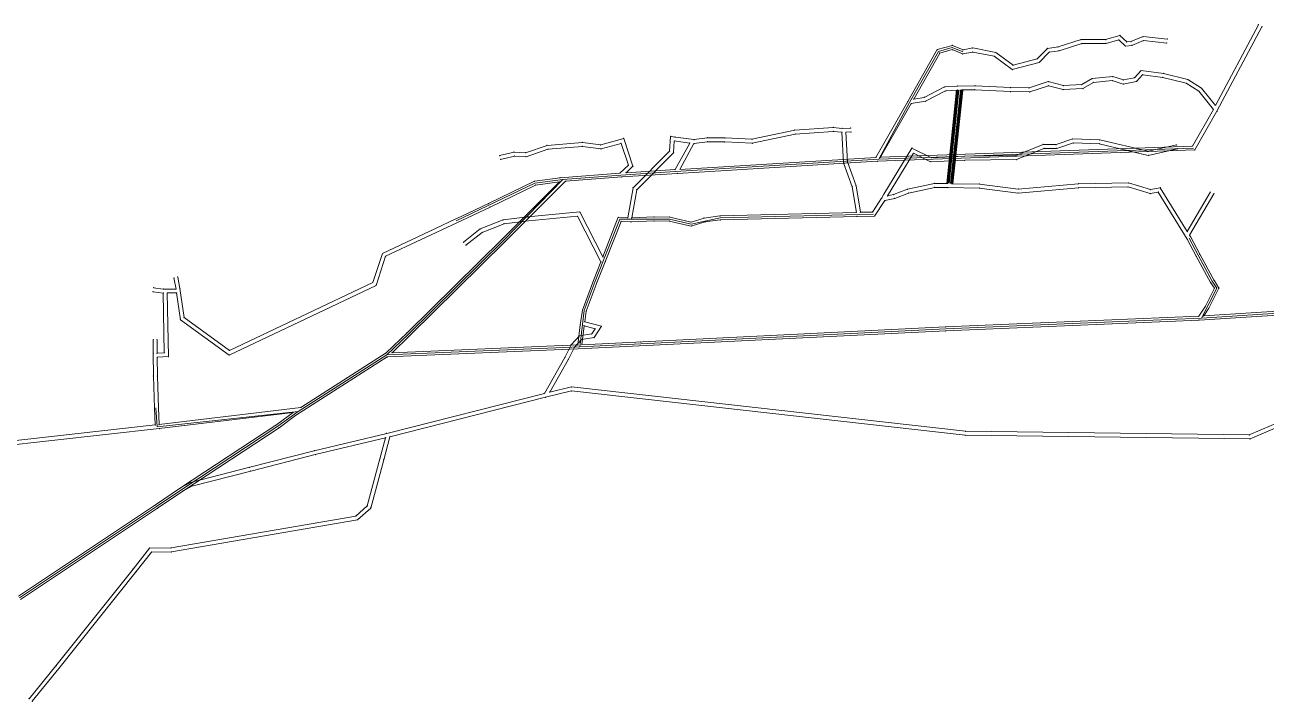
# Model space of a CAD drawing. Header units: metres. Extents: x 406988 to 409288, y 4525530 to 4526759.
# Drawn here: x 407552 to 408489, y 4526227 to 4526737 of the extents above; entities that cross this region are included whole.
import ezdxf

# ---------------------------------------------------------------- set-up
doc = ezdxf.new("R2010")
doc.units = ezdxf.units.M
for name, color, linetype, lineweight in [('GEOFENCE', 1, 'Continuous', 0), ('Pts hat', 50, 'Continuous', 0), ('YENI_YENI_NOKTA', 6, 'Continuous', 100)]:
    doc.layers.add(name, color=color, linetype=linetype, lineweight=lineweight)

msp = doc.modelspace()

# ---------------------------------------------------------------- linework, layer by layer
at = {"layer": 'GEOFENCE'}
for p, q in [((408219.95, 4526678.62, 384.21), (408241.86, 4526717.27, 384.43)), ((408241.86, 4526717.27, 384.43), (408252.27, 4526720.15, 384.35)), ((408252.27, 4526720.15, 384.35), (408260.26, 4526716.85, 384.43)), ((408196.86, 4526635.81, 384), (408219.95, 4526678.62, 384.21)), ((408196.86, 4526635.81, 384), (408434.41, 4526644.26, 384.86)), ((408043.12, 4526626.46, 383.59), (408196.86, 4526635.81, 384)), ((407913.73, 4526574.71, 382.8), (407958.29, 4526620.46, 383.08)), ((407958.29, 4526620.46, 383.08), (407937.26, 4526617.74, 383.15)), ((407958.29, 4526620.46, 383.08), (408002.05, 4526623.87, 383.46)), ((408002.05, 4526623.87, 383.46), (408043.12, 4526626.46, 383.59)), ((407937.26, 4526617.74, 383.15), (407877.67, 4526589.17, 383.39)), ((408055.11, 4526586.85, 423.72), (408076.94, 4526591.48, 423.66)), ((408076.94, 4526591.48, 423.66), (408192.77, 4526594.4, 423.48)), ((407982.74, 4526543.67, 423.4), (408001.19, 4526590.42, 423.69)), ((408001.19, 4526590.42, 423.69), (408038.81, 4526590.57, 423.63)), ((408038.81, 4526590.57, 423.63), (408055.11, 4526586.85, 423.72)), ((407877.73, 4526539.23, 408.01), (407913.73, 4526574.71, 382.8)), ((408437.9, 4526563.4, 424.2), (408430.96, 4526576.15, 423.98)), ((408448.56, 4526543.62, 434.71), (408437.9, 4526563.4, 424.2)), ((407841.73, 4526503.76, 433.22), (407877.73, 4526539.23, 408.01)), ((407974.51, 4526521.56, 433.5), (407982.74, 4526543.67, 423.4)), ((408440.32, 4526515.9, 434.51), (408451.87, 4526538.42, 434.7)), ((408451.87, 4526538.42, 434.7), (408448.56, 4526543.62, 434.71)), ((407971.2, 4526494.18, 433.4), (407974.51, 4526521.56, 433.5)), ((408581.5, 4526524.76, 435.35), (408440.32, 4526515.9, 434.51)), ((408247.27, 4526507.62, 433.85), (407971.2, 4526494.18, 433.4)), ((408342.86, 4526511.72, 434.18), (408247.27, 4526507.62, 433.85)), ((408440.32, 4526515.9, 434.51), (408342.86, 4526511.72, 434.18)), ((407825.34, 4526488.02, 433.19), (407841.73, 4526503.76, 433.22)), ((407825.34, 4526488.02, 433.19), (407758.48, 4526445.3, 433.09)), ((407971.2, 4526494.18, 433.4), (407825.34, 4526488.02, 433.19)), ((407652.14, 4526433.8, 433.15), (407651.18, 4526448, 433.26)), ((407758.48, 4526445.3, 433.09), (407652.14, 4526433.8, 433.15)), ((407758.48, 4526445.3, 433.09), (407743.22, 4526434.27, 432.99)), ((407743.22, 4526434.27, 432.99), (407670.61, 4526386.4, 477.98)), ((407670.61, 4526386.4, 477.98), (407651.56, 4526373.53, 488.03)), ((407651.56, 4526373.53, 488.03), (407548.14, 4526304.64, 552.72))]:
    msp.add_line(p, q, dxfattribs=at)
at = {"layer": 'Pts hat', "lineweight": 0}
for p, q in [((408240.86, 4526718.55, 384.43), (408218.65, 4526679.36, 384.21)), ((408242.86, 4526715.99, 384.43), (408223.15, 4526681.22, 384.21)), ((408252.37, 4526721.73, 384.35), (408240.86, 4526718.55, 384.43)), ((408252.18, 4526718.57, 384.35), (408242.86, 4526715.99, 384.43)), ((408252.18, 4526718.57, 384.35), (408242.86, 4526715.99, 384.43)), ((408260.1, 4526715.3, 384.43), (408252.18, 4526718.57, 384.35)), ((408260.1, 4526715.3, 384.43), (408252.18, 4526718.57, 384.35)), ((408260.41, 4526718.41, 384.43), (408252.37, 4526721.73, 384.35)), ((408218.65, 4526679.36, 384.21), (408194.59, 4526637.2, 384)), ((408221.26, 4526677.88, 384.21), (408198.14, 4526637.36, 384)), ((408221.26, 4526677.88, 384.21), (408198.14, 4526637.36, 384)), ((408195.57, 4526634.26, 384), (408435.3, 4526642.79, 384.86)), ((408198.14, 4526637.36, 384), (408433.52, 4526645.73, 384.86)), ((408198.14, 4526637.36, 384), (408433.52, 4526645.73, 384.86)), ((407936.82, 4526619.2, 383.15), (407902.07, 4526602.32, 383.36)), ((407914.8, 4526573.65, 382.8), (407960.34, 4526619.12, 383.08)), ((407956.24, 4526621.81, 383.08), (407936.82, 4526619.2, 383.15)), ((408001.4, 4526625.33, 383.46), (407956.24, 4526621.81, 383.08)), ((408002.7, 4526622.42, 383.46), (407960.34, 4526619.12, 383.08)), ((408044.86, 4526625.07, 383.59), (408002.7, 4526622.42, 383.46)), ((408043.03, 4526627.96, 383.59), (408006.09, 4526625.64, 383.46)), ((407937.7, 4526616.29, 383.15), (407903.36, 4526599.62, 383.36)), ((407937.7, 4526616.29, 383.15), (407903.36, 4526599.62, 383.36)), ((407912.68, 4526575.78, 382.8), (407955.69, 4526618.71, 383.08)), ((407955.69, 4526618.71, 383.08), (407937.7, 4526616.29, 383.15)), ((407902.07, 4526602.32, 383.36), (407882.06, 4526592.9, 383.39)), ((407882.06, 4526592.9, 383.39), (407876.99, 4526590.51, 383.39)), ((407903.36, 4526599.62, 383.36), (407878.34, 4526587.83, 383.39)), ((407903.36, 4526599.62, 383.36), (407878.34, 4526587.83, 383.39)), ((407988.53, 4526561.98, 423.4), (408000.18, 4526591.97, 423.69)), ((408000.18, 4526591.97, 423.69), (408007.31, 4526591.64, 423.69)), ((408010.34, 4526591.55, 423.69), (408027.19, 4526592.28, 423.61)), ((408027.19, 4526592.28, 423.61), (408038.99, 4526592.07, 423.63)), ((408038.99, 4526592.07, 423.63), (408055.06, 4526588.4, 423.72)), ((408055.06, 4526588.4, 423.72), (408064.87, 4526591.37, 423.67)), ((408064.87, 4526591.37, 423.67), (408076.82, 4526592.98, 423.66)), ((408179.89, 4526595.67, 423.35), (408076.82, 4526592.98, 423.66)), ((408180.38, 4526592.68, 423.35), (408077.06, 4526589.98, 423.66)), ((408180.38, 4526592.68, 423.35), (408193.58, 4526592.92, 423.48)), ((408182.92, 4526595.73, 423.35), (408191.96, 4526595.89, 423.48)), ((407990.37, 4526558.42, 423.4), (408002.2, 4526588.87, 423.69)), ((408002.2, 4526588.87, 423.69), (408009.81, 4526588.52, 423.69)), ((408009.81, 4526588.52, 423.69), (408027.23, 4526589.28, 423.61)), ((408027.23, 4526589.28, 423.61), (408038.63, 4526589.07, 423.63)), ((408027.23, 4526589.28, 423.61), (408038.63, 4526589.07, 423.63)), ((408038.63, 4526589.07, 423.63), (408055.17, 4526585.3, 423.72)), ((408038.63, 4526589.07, 423.63), (408055.17, 4526585.3, 423.72)), ((408055.17, 4526585.3, 423.72), (408065.51, 4526588.43, 423.67)), ((408055.17, 4526585.3, 423.72), (408065.51, 4526588.43, 423.67)), ((408065.51, 4526588.43, 423.67), (408077.06, 4526589.98, 423.66)), ((408065.51, 4526588.43, 423.67), (408077.06, 4526589.98, 423.66)), ((407840.68, 4526504.83, 433.22), (407912.68, 4526575.78, 382.8)), ((407840.68, 4526504.83, 433.22), (407912.68, 4526575.78, 382.8)), ((407842.78, 4526502.69, 433.22), (407914.79, 4526573.64, 382.8)), ((408429.66, 4526575.41, 423.98), (408436.43, 4526562.6, 424.2)), ((408429.66, 4526575.41, 423.98), (408436.43, 4526562.6, 424.2)), ((408432.27, 4526576.9, 423.98), (408439.07, 4526564.03, 424.2)), ((408439.07, 4526564.03, 424.2), (408449.93, 4526544.26, 434.71)), ((407987.07, 4526558.27, 423.4), (407981.34, 4526544.21, 423.4)), ((407990.37, 4526558.42, 423.4), (407984.14, 4526543.12, 423.4)), ((408436.43, 4526562.6, 424.2), (408447.3, 4526542.81, 434.71)), ((408436.43, 4526562.6, 424.2), (408447.3, 4526542.81, 434.71)), ((407981.34, 4526544.21, 423.4), (407973.04, 4526521.93, 433.5)), ((408449.83, 4526544.42, 434.71), (408453.59, 4526538.51, 434.7)), ((407984.14, 4526543.12, 423.4), (407975.97, 4526521.19, 433.5)), ((408450.15, 4526538.34, 434.7), (408443.29, 4526524.78, 434.6)), ((408450.15, 4526538.34, 434.7), (408443.29, 4526524.78, 434.6)), ((408453.59, 4526538.51, 434.7), (408445.89, 4526523.28, 434.6)), ((408447.3, 4526542.81, 434.71), (408450.15, 4526538.34, 434.7)), ((408447.3, 4526542.81, 434.71), (408450.15, 4526538.34, 434.7)), ((408578.8, 4526526.08, 435.35), (408442.11, 4526517.52, 434.51)), ((407971.44, 4526510.72, 433.41), (407973.04, 4526521.93, 433.5)), ((407974.8, 4526513.03, 433.41), (407975.97, 4526521.19, 433.5)), ((408438.37, 4526517.28, 434.51), (408247.2, 4526509.12, 433.85)), ((408438.37, 4526517.28, 434.51), (408247.2, 4526509.12, 433.85)), ((408443.29, 4526524.78, 434.6), (408438.37, 4526517.28, 434.51)), ((408443.29, 4526524.78, 434.6), (408438.37, 4526517.28, 434.51)), ((408580.02, 4526523.15, 435.35), (408438.53, 4526514.28, 434.51)), ((408445.89, 4526523.28, 434.6), (408442.11, 4526517.52, 434.51)), ((407971.44, 4526510.72, 433.41), (407969.63, 4526495.6, 433.4)), ((407974.38, 4526510.04, 433.41), (407972.63, 4526495.75, 433.4)), ((408247.2, 4526509.12, 433.85), (407972.63, 4526495.75, 433.4)), ((408247.2, 4526509.12, 433.85), (407972.63, 4526495.75, 433.4)), ((408438.53, 4526514.28, 434.51), (408247.34, 4526506.12, 433.85)), ((407824.87, 4526489.5, 433.19), (407840.68, 4526504.83, 433.22)), ((407824.87, 4526489.5, 433.19), (407840.68, 4526504.83, 433.22)), ((407829.38, 4526489.69, 433.19), (407842.78, 4526502.69, 433.22)), ((408247.34, 4526506.12, 433.85), (407969.77, 4526492.61, 433.4)), ((407824.87, 4526489.5, 433.19), (407760.55, 4526448.4, 433.09)), ((407825.81, 4526486.54, 433.19), (407969.77, 4526492.61, 433.4)), ((407829.38, 4526489.69, 433.19), (407969.63, 4526495.6, 433.4)), ((407825.81, 4526486.54, 433.19), (407756.42, 4526442.2, 433.09)), ((407650.59, 4526435.13, 433.15), (407650.13, 4526447.92, 433.26)), ((407653.58, 4526435.47, 433.15), (407653.13, 4526448.13, 433.26)), ((407653.58, 4526435.47, 433.15), (407760.55, 4526448.4, 433.09)), ((407653.69, 4526432.46, 433.15), (407754.72, 4526444.67, 433.09)), ((407754.72, 4526444.67, 433.09), (407742.32, 4526435.48, 433.01)), ((407756.42, 4526442.2, 433.09), (407744.05, 4526433.02, 433.01)), ((407669.77, 4526387.64, 477.98), (407742.32, 4526435.48, 433.01)), ((407671.45, 4526385.16, 477.98), (407744.05, 4526433.02, 433.01)), ((407669.77, 4526387.64, 477.98), (407650.73, 4526374.78, 488.03)), ((407669.77, 4526387.64, 477.98), (407650.73, 4526374.78, 488.03)), ((407671.45, 4526385.16, 477.98), (407652.41, 4526372.29, 488.03)), ((407547.32, 4526305.9, 552.72), (407650.73, 4526374.78, 488.03)), ((407547.32, 4526305.9, 552.72), (407650.73, 4526374.78, 488.03)), ((407548.96, 4526303.38, 552.72), (407652.39, 4526372.28, 488.03))]:
    msp.add_line(p, q, dxfattribs=at)
at = {"layer": 'Pts hat'}
for p, q in [((408044.86, 4526625.07, 383.59), (408195.57, 4526634.26, 384)), ((408194.59, 4526637.2, 384), (408046.57, 4526628.17, 383.6))]:
    msp.add_line(p, q, dxfattribs=at)
at = {"layer": 'Pts hat', "lineweight": 0}
for p in [(407650.73, 4526374.78, 488.03), (407650.73, 4526374.78, 488.03), (407652.41, 4526372.29, 488.03)]:
    msp.add_point(p, dxfattribs=at)
at = {"layer": 'YENI_YENI_NOKTA', "lineweight": 0}
for p, q in [((408450.93, 4526676.33, 384.94), (408483.3, 4526737.31, 385.13)), ((408452.03, 4526672, 384.94), (408485.95, 4526735.9, 385.13)), ((408349.5, 4526726.15, 384.76), (408332.16, 4526720.65, 384.66)), ((408349.97, 4526723.15, 384.76), (408332.83, 4526717.71, 384.66)), ((408349.97, 4526723.15, 384.76), (408332.83, 4526717.71, 384.66)), ((408367.99, 4526726.22, 384.79), (408349.5, 4526726.15, 384.76)), ((408368.41, 4526723.22, 384.79), (408349.97, 4526723.15, 384.76)), ((408368.41, 4526723.22, 384.79), (408349.97, 4526723.15, 384.76)), ((408378.8, 4526729.27, 384.87), (408367.99, 4526726.22, 384.79)), ((408377.96, 4526725.92, 384.87), (408368.41, 4526723.22, 384.79)), ((408377.96, 4526725.92, 384.87), (408368.41, 4526723.22, 384.79)), ((408382.9, 4526721.21, 384.87), (408377.96, 4526725.92, 384.87)), ((408382.9, 4526721.21, 384.87), (408377.96, 4526725.92, 384.87)), ((408383.96, 4526724.35, 384.87), (408378.8, 4526729.27, 384.87)), ((408387.06, 4526724.69, 384.87), (408383.96, 4526724.35, 384.87)), ((408396.28, 4526728.45, 384.99), (408387.06, 4526724.69, 384.87)), ((408396.71, 4526725.39, 384.99), (408387.81, 4526721.75, 384.87)), ((408396.71, 4526725.39, 384.99), (408387.81, 4526721.75, 384.87)), ((408414.49, 4526726.5, 385.07), (408396.28, 4526728.45, 384.99)), ((408414.17, 4526723.52, 385.07), (408396.71, 4526725.39, 384.99)), ((408414.17, 4526723.52, 385.07), (408396.71, 4526725.39, 384.99)), ((408267.74, 4526716.78, 384.43), (408260.1, 4526715.3, 384.43)), ((408267.74, 4526716.78, 384.43), (408260.1, 4526715.3, 384.43)), ((408267.74, 4526719.84, 384.43), (408260.41, 4526718.41, 384.43)), ((408285.24, 4526716.32, 384.53), (408267.74, 4526719.84, 384.43)), ((408283.99, 4526713.51, 384.53), (408267.74, 4526716.78, 384.43)), ((408283.99, 4526713.51, 384.53), (408267.74, 4526716.78, 384.43)), ((408297.47, 4526703.48, 384.58), (408283.99, 4526713.51, 384.53)), ((408297.47, 4526703.48, 384.58), (408283.99, 4526713.51, 384.53)), ((408298.1, 4526706.75, 384.58), (408285.24, 4526716.32, 384.53)), ((408324.03, 4526719.51, 384.66), (408316.32, 4526711.59, 384.66)), ((408325.46, 4526716.68, 384.66), (408317.89, 4526708.9, 384.66)), ((408325.46, 4526716.68, 384.66), (408317.89, 4526708.9, 384.66)), ((408332.16, 4526720.65, 384.66), (408324.03, 4526719.51, 384.66)), ((408332.83, 4526717.71, 384.66), (408325.46, 4526716.68, 384.66)), ((408332.83, 4526717.71, 384.66), (408325.46, 4526716.68, 384.66)), ((408387.81, 4526721.75, 384.87), (408382.9, 4526721.21, 384.87)), ((408387.81, 4526721.75, 384.87), (408382.9, 4526721.21, 384.87)), ((408317.89, 4526708.9, 384.66), (408297.47, 4526703.48, 384.58)), ((408317.89, 4526708.9, 384.66), (408297.47, 4526703.48, 384.58)), ((408316.32, 4526711.59, 384.66), (408298.1, 4526706.75, 384.58)), ((408310.26, 4526689.66, 384.5), (408324.75, 4526694.45, 384.65)), ((408324.75, 4526694.45, 384.65), (408336.15, 4526691.37, 384.68)), ((408350.03, 4526692.17, 384.68), (408357.81, 4526696.7, 384.67)), ((408357.81, 4526696.7, 384.67), (408373.33, 4526698.27, 384.65)), ((408358.76, 4526693.78, 384.67), (408373.01, 4526695.22, 384.65)), ((408358.76, 4526693.78, 384.67), (408373.01, 4526695.22, 384.65)), ((408373.01, 4526695.22, 384.65), (408381.27, 4526692.58, 384.69)), ((408373.01, 4526695.22, 384.65), (408381.27, 4526692.58, 384.69)), ((408373.33, 4526698.27, 384.65), (408381.45, 4526695.67, 384.69)), ((408381.27, 4526692.58, 384.69), (408391.31, 4526694.59, 384.7)), ((408381.27, 4526692.58, 384.69), (408391.31, 4526694.59, 384.7)), ((408381.45, 4526695.67, 384.69), (408389.76, 4526697.34, 384.7)), ((408389.76, 4526697.34, 384.7), (408394.75, 4526702.75, 384.73)), ((408391.31, 4526694.59, 384.7), (408395.91, 4526699.58, 384.73)), ((408391.31, 4526694.59, 384.7), (408395.91, 4526699.58, 384.73)), ((408394.75, 4526702.75, 384.73), (408411.74, 4526700.6, 384.8)), ((408395.91, 4526699.58, 384.73), (408411.19, 4526697.65, 384.8)), ((408395.91, 4526699.58, 384.73), (408411.19, 4526697.65, 384.8)), ((408411.19, 4526697.65, 384.8), (408428.9, 4526693.21, 384.87)), ((408411.19, 4526697.65, 384.8), (408428.9, 4526693.21, 384.87)), ((408411.74, 4526700.6, 384.8), (408430.1, 4526696, 384.87)), ((408430.1, 4526696, 384.87), (408440.51, 4526689.36, 384.88)), ((408231.13, 4526682.5, 384.23), (408246.4, 4526690.39, 384.27)), ((408232.08, 4526679.62, 384.23), (408247.23, 4526687.44, 384.27)), ((408232.08, 4526679.62, 384.23), (408247.23, 4526687.44, 384.27)), ((408246.4, 4526690.39, 384.27), (408256.18, 4526691.05, 384.4)), ((408247.23, 4526687.44, 384.27), (408256.31, 4526688.05, 384.4)), ((408256.18, 4526691.05, 384.4), (408269.31, 4526691.27, 384.43)), ((408259.29, 4526688.1, 384.41), (408269.26, 4526688.26, 384.43)), ((408269.26, 4526688.26, 384.43), (408296.33, 4526686.93, 384.45)), ((408269.26, 4526688.26, 384.43), (408296.33, 4526686.93, 384.45)), ((408269.31, 4526691.27, 384.43), (408296.43, 4526689.93, 384.45)), ((408296.33, 4526686.93, 384.45), (408310.71, 4526686.66, 384.5)), ((408296.33, 4526686.93, 384.45), (408310.71, 4526686.66, 384.5)), ((408296.43, 4526689.93, 384.45), (408310.26, 4526689.66, 384.5)), ((408310.71, 4526686.66, 384.5), (408324.84, 4526691.32, 384.65)), ((408310.71, 4526686.66, 384.5), (408324.84, 4526691.32, 384.65)), ((408324.84, 4526691.32, 384.65), (408335.84, 4526688.34, 384.68)), ((408324.84, 4526691.32, 384.65), (408335.84, 4526688.34, 384.68)), ((408335.84, 4526688.34, 384.68), (408350.92, 4526689.21, 384.68)), ((408335.84, 4526688.34, 384.68), (408350.92, 4526689.21, 384.68)), ((408336.15, 4526691.37, 384.68), (408350.03, 4526692.17, 384.68)), ((408350.92, 4526689.21, 384.68), (408358.76, 4526693.78, 384.67)), ((408350.92, 4526689.21, 384.68), (408358.76, 4526693.78, 384.67)), ((408428.9, 4526693.21, 384.87), (408438.48, 4526687.1, 384.88)), ((408428.9, 4526693.21, 384.87), (408438.48, 4526687.1, 384.88)), ((408438.48, 4526687.1, 384.88), (408449.4, 4526673.44, 384.94)), ((408438.48, 4526687.1, 384.88), (408449.4, 4526673.44, 384.94)), ((408440.51, 4526689.36, 384.88), (408450.93, 4526676.33, 384.94)), ((408221.26, 4526677.88, 384.21), (408232.08, 4526679.62, 384.23)), ((408221.26, 4526677.88, 384.21), (408232.08, 4526679.62, 384.23)), ((408223.15, 4526681.22, 384.21), (408231.13, 4526682.5, 384.23)), ((408449.4, 4526673.44, 384.94), (408433.52, 4526645.73, 384.86)), ((408449.4, 4526673.44, 384.94), (408433.52, 4526645.73, 384.86)), ((408452.03, 4526672, 384.94), (408435.3, 4526642.79, 384.86)), ((408133.34, 4526657.78, 383.89), (408100.97, 4526650.88, 383.5)), ((408162.41, 4526659.86, 384.05), (408133.34, 4526657.78, 383.89)), ((408162.35, 4526656.85, 384.05), (408133.76, 4526654.81, 383.89)), ((408168.98, 4526656.12, 384.05), (408162.35, 4526656.85, 384.05)), ((408169.08, 4526659.13, 384.05), (408162.41, 4526659.86, 384.05)), ((408175.64, 4526659.38, 384.04), (408169.08, 4526659.13, 384.05)), ((407946.46, 4526646.26, 384.15), (407973.11, 4526648.47, 383.8)), ((407946.46, 4526646.26, 384.15), (407973.11, 4526648.47, 383.8)), ((407973.11, 4526648.47, 383.8), (407986.95, 4526646.62, 383.75)), ((407973.11, 4526648.47, 383.8), (407986.95, 4526646.62, 383.75)), ((407986.95, 4526646.62, 383.75), (408004.22, 4526651.47, 383.7)), ((407986.95, 4526646.62, 383.75), (408004.22, 4526651.47, 383.7)), ((407987.16, 4526643.56, 383.75), (408002.28, 4526647.81, 383.7)), ((408002.28, 4526647.81, 383.7), (408007.78, 4526631.38, 383.5)), ((408004.22, 4526651.47, 383.7), (408011.23, 4526630.52, 383.5)), ((408004.22, 4526651.47, 383.7), (408011.23, 4526630.52, 383.5)), ((408038.92, 4526642.01, 383.79), (408039.67, 4526653.01, 383.83)), ((408039.67, 4526653.01, 383.83), (408057.28, 4526650.63, 383.67)), ((408041.83, 4526640.69, 383.79), (408042.45, 4526649.61, 383.83)), ((408042.45, 4526649.61, 383.83), (408054.09, 4526648.04, 383.67)), ((408054.09, 4526648.04, 383.67), (408043.03, 4526627.96, 383.59)), ((408057.27, 4526647.6, 383.67), (408046.57, 4526628.17, 383.6)), ((408067.57, 4526648.97, 383.67), (408057.27, 4526647.6, 383.67)), ((408067.37, 4526651.97, 383.67), (408057.28, 4526650.63, 383.67)), ((408080.58, 4526651.92, 383.17), (408067.37, 4526651.97, 383.67)), ((408080.57, 4526648.92, 383.17), (408067.57, 4526648.97, 383.67)), ((408101.21, 4526647.86, 383.5), (408080.57, 4526648.92, 383.17)), ((408100.97, 4526650.88, 383.5), (408080.73, 4526651.92, 383.17)), ((408133.76, 4526654.81, 383.89), (408101.21, 4526647.86, 383.5)), ((408168.98, 4526656.12, 384.05), (408170.18, 4526633.19, 397.08)), ((408175.75, 4526656.39, 384.04), (408171.97, 4526656.24, 384.05)), ((408171.97, 4526656.24, 384.05), (408173.15, 4526633.79, 397.08)), ((408343.2, 4526651.14, 423.83), (408330.68, 4526646.92, 423.83)), ((408343.64, 4526648.12, 423.83), (408331.16, 4526643.92, 423.83)), ((408343.64, 4526648.12, 423.83), (408331.16, 4526643.92, 423.83)), ((408363.54, 4526650.42, 423.73), (408343.2, 4526651.14, 423.83)), ((408363.14, 4526647.44, 423.73), (408343.64, 4526648.12, 423.83)), ((408363.14, 4526647.44, 423.73), (408343.64, 4526648.12, 423.83)), ((408400.2, 4526638.7, 423.94), (408363.14, 4526647.44, 423.73)), ((408400.2, 4526638.7, 423.94), (408363.14, 4526647.44, 423.73)), ((408400.21, 4526641.78, 423.94), (408363.54, 4526650.42, 423.73)), ((407910.6, 4526638.54, 384.2), (407921.45, 4526641.17, 384.2)), ((407910.6, 4526638.54, 384.2), (407921.45, 4526641.17, 384.2)), ((407911.31, 4526635.63, 384.2), (407921.73, 4526638.15, 384.2)), ((407921.45, 4526641.17, 384.2), (407930.13, 4526640.72, 384.15)), ((407921.45, 4526641.17, 384.2), (407930.13, 4526640.72, 384.15)), ((407921.73, 4526638.15, 384.2), (407930.55, 4526637.69, 384.15)), ((407930.13, 4526640.72, 384.15), (407946.46, 4526646.26, 384.15)), ((407930.13, 4526640.72, 384.15), (407946.46, 4526646.26, 384.15)), ((407930.55, 4526637.69, 384.15), (407947.08, 4526643.3, 384.15)), ((407947.08, 4526643.3, 384.15), (407973.03, 4526645.46, 383.8)), ((407973.03, 4526645.46, 383.8), (407987.16, 4526643.56, 383.75)), ((408011.27, 4526614.21, 423.76), (408038.92, 4526642.01, 383.79)), ((408014.07, 4526612.76, 423.76), (408041.83, 4526640.69, 383.79)), ((408221.78, 4526644.22, 423.5), (408200.72, 4526609.47, 423.49)), ((408222.92, 4526640.31, 423.5), (408203.43, 4526608.16, 423.49)), ((408236.48, 4526636.93, 423.63), (408221.78, 4526644.22, 423.5)), ((408235.84, 4526633.9, 423.63), (408222.92, 4526640.31, 423.5)), ((408235.84, 4526633.9, 423.63), (408222.92, 4526640.31, 423.5)), ((408261.62, 4526638, 423.71), (408236.48, 4526636.93, 423.63)), ((408300.18, 4526638.57, 423.87), (408261.62, 4526638, 423.71)), ((408320.83, 4526646.99, 423.87), (408300.18, 4526638.57, 423.87)), ((408321.41, 4526643.99, 423.87), (408300.79, 4526635.58, 423.87)), ((408321.41, 4526643.99, 423.87), (408300.79, 4526635.58, 423.87)), ((408330.68, 4526646.92, 423.83), (408320.83, 4526646.99, 423.87)), ((408331.16, 4526643.92, 423.83), (408321.41, 4526643.99, 423.87)), ((408331.16, 4526643.92, 423.83), (408321.41, 4526643.99, 423.87)), ((408422.33, 4526643.74, 424.24), (408400.2, 4526638.7, 423.94)), ((408422.33, 4526643.74, 424.24), (408400.2, 4526638.7, 423.94)), ((408421.67, 4526646.66, 424.24), (408400.21, 4526641.78, 423.94)), ((408007.78, 4526631.38, 383.5), (408001.4, 4526625.33, 383.46)), ((408011.23, 4526630.52, 383.5), (408006.09, 4526625.64, 383.46)), ((408170.18, 4526633.19, 397.08), (408176.75, 4526615.08, 408.06)), ((408173.15, 4526633.79, 397.08), (408179.67, 4526615.83, 408.06)), ((408261.71, 4526635, 423.71), (408235.84, 4526633.9, 423.63)), ((408261.71, 4526635, 423.71), (408235.84, 4526633.9, 423.63)), ((408300.79, 4526635.58, 423.87), (408261.71, 4526635, 423.71)), ((408300.79, 4526635.58, 423.87), (408261.71, 4526635, 423.71)), ((408007.31, 4526591.64, 423.69), (408011.27, 4526614.21, 423.76)), ((408010.34, 4526591.55, 423.69), (408014.07, 4526612.76, 423.76)), ((408176.75, 4526615.08, 408.06), (408179.89, 4526595.67, 423.35)), ((408179.67, 4526615.83, 408.06), (408182.92, 4526595.73, 423.35)), ((408218.41, 4526613.11, 423.46), (408207.95, 4526609.16, 423.46)), ((408219.27, 4526610.23, 423.46), (408208.81, 4526606.27, 423.46)), ((408219.27, 4526610.23, 423.46), (408208.81, 4526606.27, 423.46)), ((408238.75, 4526617.55, 423.22), (408218.41, 4526613.11, 423.46)), ((408239.05, 4526614.55, 423.22), (408219.27, 4526610.23, 423.46)), ((408239.05, 4526614.55, 423.22), (408219.27, 4526610.23, 423.46)), ((408238.75, 4526617.55, 423.22), (408248.86, 4526617.37, 423.22)), ((408239.05, 4526614.55, 423.22), (408249.13, 4526614.36, 423.22)), ((408249.13, 4526614.36, 423.22), (408272.64, 4526614.02, 423.9)), ((408251.79, 4526617.33, 423.3), (408272.85, 4526617.02, 423.9)), ((408301.98, 4526610.3, 423.5), (408272.64, 4526614.02, 423.9)), ((408301.98, 4526610.3, 423.5), (408272.64, 4526614.02, 423.9)), ((408302.04, 4526613.32, 423.5), (408272.85, 4526617.02, 423.9)), ((408347.63, 4526614.23, 423.46), (408301.98, 4526610.3, 423.5)), ((408347.63, 4526614.23, 423.46), (408301.98, 4526610.3, 423.5)), ((408347.38, 4526617.22, 423.46), (408302.04, 4526613.32, 423.5)), ((408385.35, 4526617.88, 423.46), (408347.58, 4526617.23, 423.46)), ((408384.94, 4526614.87, 423.46), (408347.63, 4526614.23, 423.46)), ((408384.94, 4526614.87, 423.46), (408347.63, 4526614.23, 423.46)), ((408401.68, 4526609.84, 423.46), (408384.94, 4526614.87, 423.46)), ((408401.68, 4526609.84, 423.46), (408384.94, 4526614.87, 423.46)), ((408401.85, 4526612.92, 423.46), (408385.35, 4526617.88, 423.46)), ((408407.72, 4526610.94, 423.46), (408401.68, 4526609.84, 423.46)), ((408407.72, 4526610.94, 423.46), (408401.68, 4526609.84, 423.46)), ((408409.2, 4526614.26, 423.46), (408401.85, 4526612.92, 423.46)), ((408429.66, 4526575.41, 423.98), (408407.72, 4526610.94, 423.46)), ((408429.66, 4526575.41, 423.98), (408407.72, 4526610.94, 423.46)), ((408429.59, 4526581.23, 423.98), (408409.2, 4526614.26, 423.46)), ((408429.59, 4526581.23, 423.98), (408447.17, 4526611.29, 423.98)), ((408431.38, 4526578.34, 423.98), (408449.76, 4526609.78, 423.98)), ((408198.87, 4526606.29, 423.49), (408191.96, 4526595.89, 423.48)), ((408201.37, 4526604.63, 423.49), (408193.58, 4526592.92, 423.48)), ((408201.37, 4526604.63, 423.49), (408193.58, 4526592.92, 423.48)), ((408200.7, 4526609.43, 423.49), (408198.78, 4526606.14, 423.49)), ((408208.81, 4526606.27, 423.46), (408201.37, 4526604.63, 423.49)), ((408208.81, 4526606.27, 423.46), (408201.37, 4526604.63, 423.49)), ((408207.95, 4526609.16, 423.46), (408203.43, 4526608.16, 423.49)), ((407913.2, 4526590, 423.95), (407931.97, 4526592.28, 423.9)), ((407931.97, 4526592.28, 423.9), (407971, 4526595.96, 423.61)), ((407932.29, 4526589.29, 423.9), (407969.26, 4526592.79, 423.61)), ((407969.26, 4526592.79, 423.61), (407987.07, 4526558.27, 423.4)), ((407971, 4526595.96, 423.61), (407988.53, 4526561.98, 423.4)), ((407862.06, 4526583.48, 383.41), (407822.05, 4526564.64, 383.47)), ((407878.32, 4526587.82, 383.39), (407824.5, 4526562.48, 383.47)), ((407878.22, 4526587.78, 383.4), (407824.5, 4526562.48, 383.47)), ((407876.97, 4526590.5, 383.39), (407862.06, 4526583.48, 383.41)), ((407883.32, 4526573.17, 424), (407895.94, 4526583.12, 424)), ((407895.94, 4526583.12, 424), (407913.2, 4526590, 423.95)), ((407897.46, 4526580.49, 424), (407913.95, 4526587.07, 423.95)), ((407913.95, 4526587.07, 423.95), (407932.29, 4526589.29, 423.9)), ((407885.18, 4526570.81, 424), (407897.46, 4526580.49, 424)), ((408432.27, 4526576.9, 423.98), (408431.38, 4526578.34, 423.46)), ((407822.05, 4526564.64, 383.47), (407814.89, 4526542.66, 383.52)), ((407824.5, 4526562.48, 383.47), (407817.34, 4526540.51, 383.52)), ((407824.5, 4526562.48, 383.47), (407817.34, 4526540.51, 383.52)), ((407666.34, 4526537.8, 383.92), (407664.67, 4526546.16, 383.92)), ((407666.34, 4526537.8, 383.92), (407664.67, 4526546.16, 383.92)), ((407669.3, 4526538.31, 383.92), (407667.61, 4526546.75, 383.92)), ((407656.68, 4526534.77, 384.08), (407648.97, 4526535.75, 384.08)), ((407656.63, 4526537.8, 384.08), (407649.35, 4526538.73, 384.08)), ((407656.63, 4526537.8, 384.08), (407649.35, 4526538.73, 384.08)), ((407666.34, 4526537.8, 383.92), (407656.63, 4526537.8, 384.08)), ((407657.46, 4526489.62, 425.02), (407656.68, 4526534.77, 384.08)), ((407660.51, 4526486.77, 425.02), (407659.68, 4526534.8, 384.08)), ((407666.77, 4526534.8, 383.92), (407659.68, 4526534.8, 384.08)), ((407669.66, 4526514.54, 383.91), (407666.77, 4526534.8, 383.92)), ((407672.45, 4526516.23, 383.91), (407669.3, 4526538.31, 383.92)), ((407817.34, 4526540.51, 383.52), (407706.45, 4526487.91, 383.79)), ((407817.34, 4526540.51, 383.52), (407706.45, 4526487.91, 383.79)), ((407814.89, 4526542.66, 383.52), (407706.77, 4526491.39, 383.79)), ((407706.77, 4526491.39, 383.79), (407672.45, 4526516.23, 383.91)), ((407706.45, 4526487.91, 383.79), (407669.66, 4526514.54, 383.91)), ((407706.45, 4526487.91, 383.79), (407669.66, 4526514.54, 383.91)), ((407974.38, 4526510.04, 433.41), (407982.69, 4526507.82, 440.02)), ((407974.8, 4526513.03, 433.41), (407987.47, 4526509.65, 440.02)), ((407982.69, 4526507.82, 440.02), (407980.12, 4526503.91, 440.02)), ((407987.47, 4526509.65, 440.02), (407981.91, 4526501.15, 440.02)), ((407649.07, 4526489.17, 425.02), (407649.07, 4526499.54, 425.02)), ((407652.07, 4526489.33, 425.02), (407652.07, 4526499.54, 425.02)), ((407652.07, 4526489.33, 425.02), (407652.07, 4526499.54, 425.02)), ((407970.77, 4526502.43, 445.9), (407964.58, 4526495.54, 453.35)), ((407972.29, 4526499.63, 445.9), (407967.08, 4526493.84, 453.35)), ((407980.12, 4526503.91, 440.02), (407970.77, 4526502.43, 445.9)), ((407981.91, 4526501.15, 440.02), (407972.29, 4526499.63, 445.9)), ((407649.26, 4526472.02, 433.46), (407649.07, 4526489.31, 425.02)), ((407652.07, 4526489.33, 425.02), (407657.46, 4526489.62, 425.02)), ((407964.58, 4526495.54, 453.35), (407959.89, 4526486.2, 460.39)), ((407967.08, 4526493.84, 453.35), (407962.54, 4526484.78, 460.39)), ((407652.1, 4526486.32, 425.02), (407660.51, 4526486.77, 425.02)), ((407652.26, 4526472.09, 433.46), (407652.1, 4526486.32, 425.02)), ((407959.89, 4526486.2, 460.39), (407944.41, 4526458.96, 478.7)), ((407962.54, 4526484.78, 460.39), (407948.41, 4526459.92, 478.7)), ((407650.13, 4526447.93, 433.26), (407649.26, 4526472.02, 433.46)), ((407653.12, 4526448.17, 433.26), (407652.26, 4526472.09, 433.46)), ((408580.35, 4526472.07, 480.96), (408476.46, 4526427.6, 480.22)), ((408580.35, 4526472.07, 480.96), (408476.46, 4526427.6, 480.22)), ((407964.94, 4526460.8, 478.75), (407945.13, 4526456.05, 478.7)), ((407964.75, 4526463.84, 478.75), (407948.41, 4526459.92, 478.7)), ((408262.26, 4526430.43, 479.48), (407964.75, 4526463.84, 478.75)), ((408262.26, 4526430.43, 479.48), (407964.75, 4526463.84, 478.75)), ((408262.08, 4526427.43, 479.48), (407964.94, 4526460.8, 478.75)), ((408579.82, 4526468.58, 480.96), (408477.06, 4526424.59, 480.22)), ((407944.41, 4526458.96, 478.7), (407825.32, 4526428.72, 478.14)), ((407945.13, 4526456.05, 478.7), (407827.77, 4526426.25, 478.14)), ((407945.15, 4526456.05, 478.7), (407945.13, 4526456.05, 478.14)), ((407756.42, 4526442.2, 433.19), (407756.33, 4526442.14, 433.09)), ((407756.5, 4526442.26, 433.09), (407756.42, 4526442.2, 433.01)), ((407650.59, 4526435.13, 433.15), (407235.99, 4526389.09, 435.28)), ((407653.69, 4526432.46, 433.15), (407237.37, 4526386.22, 435.28)), ((407653.69, 4526432.46, 433.15), (407237.37, 4526386.22, 435.28)), ((407770.64, 4526415.63, 478.06), (407825.32, 4526428.72, 478.14)), ((407770.64, 4526415.63, 478.06), (407825.32, 4526428.72, 478.14)), ((407771.34, 4526412.71, 478.06), (407824.44, 4526425.43, 478.14)), ((407824.44, 4526425.43, 478.14), (407820.22, 4526409.65, 478.14)), ((407827.77, 4526426.25, 478.14), (407823.12, 4526408.88, 478.14)), ((408477.06, 4526424.59, 480.22), (408262.08, 4526427.43, 479.48)), ((408476.46, 4526427.6, 480.22), (408262.26, 4526430.43, 479.48)), ((408476.46, 4526427.6, 480.22), (408262.26, 4526430.43, 479.48)), ((407721.96, 4526403.21, 477.98), (407770.64, 4526415.63, 478.06)), ((407721.96, 4526403.21, 477.98), (407770.64, 4526415.63, 478.06)), ((407722.7, 4526400.31, 477.98), (407771.38, 4526412.72, 478.06)), ((407820.22, 4526409.65, 478.14), (407810.64, 4526373.98, 517.44)), ((407820.22, 4526409.65, 478.14), (407810.64, 4526373.98, 517.44)), ((407823.12, 4526408.88, 478.14), (407813.31, 4526372.33, 517.44)), ((407721.96, 4526403.21, 477.98), (407677.12, 4526391.73, 477.98)), ((407722.7, 4526400.31, 477.98), (407678.24, 4526388.92, 477.98)), ((407677.12, 4526391.73, 477.98), (407669.77, 4526387.64, 477.98)), ((407677.12, 4526391.73, 477.98), (407669.77, 4526387.64, 477.98)), ((407678.24, 4526388.92, 477.98), (407671.45, 4526385.15, 477.98)), ((407678.69, 4526389.17, 477.98), (407678.24, 4526388.92, 477.98)), ((407801.98, 4526366.36, 517.44), (407662.6, 4526342.24, 517.44)), ((407801.98, 4526366.36, 517.44), (407662.6, 4526342.24, 517.44)), ((407810.64, 4526373.98, 517.44), (407801.98, 4526366.36, 517.44)), ((407810.64, 4526373.98, 517.44), (407801.98, 4526366.36, 517.44)), ((407813.31, 4526372.33, 517.44), (407803.32, 4526363.55, 517.44)), ((407803.32, 4526363.55, 517.44), (407662.87, 4526339.25, 517.44)), ((407646.34, 4526342.11, 517.44), (407633.9, 4526326.26, 517.53)), ((407646.34, 4526342.11, 517.44), (407633.9, 4526326.26, 517.53)), ((407647.81, 4526339.12, 517.44), (407636.25, 4526324.4, 517.53)), ((407662.6, 4526342.24, 517.44), (407646.34, 4526342.11, 517.44)), ((407662.6, 4526342.24, 517.44), (407646.34, 4526342.11, 517.44)), ((407662.87, 4526339.25, 517.44), (407647.81, 4526339.12, 517.44)), ((407633.9, 4526326.26, 517.53), (407575.63, 4526253.22, 595.73)), ((407633.9, 4526326.26, 517.53), (407575.63, 4526253.22, 595.73)), ((407636.25, 4526324.4, 517.53), (407577.97, 4526251.35, 595.73)), ((407575.63, 4526253.22, 595.73), (407555.4, 4526228.44, 595.95)), ((407575.63, 4526253.22, 595.73), (407555.4, 4526228.44, 595.95)), ((407577.95, 4526251.32, 595.73), (407557.72, 4526226.55, 595.95))]:
    msp.add_line(p, q, dxfattribs=at)
at = {"layer": 'YENI_YENI_NOKTA'}
for p, q in [((408256.31, 4526688.05, 384.4), (408248.86, 4526617.37, 423.22)), ((408259.29, 4526687.77, 384.4), (408251.79, 4526617.33, 423.3)), ((408259.29, 4526687.77, 384.4), (408259.29, 4526688.1, 384.41))]:
    msp.add_line(p, q, dxfattribs=at)
at = {"layer": 'YENI_YENI_NOKTA', "lineweight": 0}
for p in [(408483.3, 4526737.31, 385.13), (408483.3, 4526737.31, 385.13), (408485.95, 4526735.9, 385.13), (408349.5, 4526726.15, 384.76), (408349.97, 4526723.15, 384.76), (408349.97, 4526723.15, 384.76), (408367.99, 4526726.22, 384.79), (408368.41, 4526723.22, 384.79), (408368.41, 4526723.22, 384.79), (408377.96, 4526725.92, 384.87), (408377.96, 4526725.92, 384.87), (408378.8, 4526729.27, 384.87), (408383.96, 4526724.35, 384.87), (408387.06, 4526724.69, 384.87), (408396.28, 4526728.45, 384.99), (408396.71, 4526725.39, 384.99), (408396.71, 4526725.39, 384.99), (408414.17, 4526723.52, 385.07), (408414.17, 4526723.52, 385.07), (408414.49, 4526726.5, 385.07), (408240.86, 4526718.55, 384.43), (408242.86, 4526715.99, 384.43), (408242.86, 4526715.99, 384.43), (408252.18, 4526718.57, 384.35), (408252.18, 4526718.57, 384.35), (408252.37, 4526721.73, 384.35), (408260.1, 4526715.3, 384.43), (408260.1, 4526715.3, 384.43), (408260.41, 4526718.41, 384.43), (408267.74, 4526719.84, 384.43), (408267.74, 4526716.78, 384.43), (408267.74, 4526716.78, 384.43), (408283.99, 4526713.51, 384.53), (408283.99, 4526713.51, 384.53), (408285.24, 4526716.32, 384.53), (408324.03, 4526719.51, 384.66), (408325.46, 4526716.68, 384.66), (408325.46, 4526716.68, 384.66), (408332.16, 4526720.65, 384.66), (408332.83, 4526717.71, 384.66), (408332.83, 4526717.71, 384.66), (408382.9, 4526721.21, 384.87), (408382.9, 4526721.21, 384.87), (408387.81, 4526721.75, 384.87), (408387.81, 4526721.75, 384.87), (408297.47, 4526703.48, 384.58), (408297.47, 4526703.48, 384.58), (408298.1, 4526706.75, 384.58), (408316.32, 4526711.59, 384.66), (408317.89, 4526708.9, 384.66), (408317.89, 4526708.9, 384.66), (408324.75, 4526694.45, 384.65), (408357.81, 4526696.7, 384.67), (408373.01, 4526695.22, 384.65), (408373.01, 4526695.22, 384.65), (408373.33, 4526698.27, 384.65), (408381.45, 4526695.67, 384.69), (408389.76, 4526697.34, 384.7), (408391.31, 4526694.59, 384.7), (408391.31, 4526694.59, 384.7), (408394.75, 4526702.75, 384.73), (408395.91, 4526699.58, 384.73), (408395.91, 4526699.58, 384.73), (408411.19, 4526697.65, 384.8), (408411.19, 4526697.65, 384.8), (408411.74, 4526700.6, 384.8), (408430.1, 4526696, 384.87), (408246.4, 4526690.39, 384.27), (408247.23, 4526687.44, 384.27), (408247.23, 4526687.44, 384.27), (408256.18, 4526691.05, 384.4), (408256.31, 4526688.05, 384.4), (408259.29, 4526687.77, 384.4), (408269.26, 4526688.26, 384.43), (408269.26, 4526688.26, 384.43), (408269.31, 4526691.27, 384.43), (408296.33, 4526686.93, 384.45), (408296.33, 4526686.93, 384.45), (408296.43, 4526689.93, 384.45), (408310.26, 4526689.66, 384.5), (408310.71, 4526686.66, 384.5), (408310.71, 4526686.66, 384.5), (408324.84, 4526691.32, 384.65), (408324.84, 4526691.32, 384.65), (408335.84, 4526688.34, 384.68), (408335.84, 4526688.34, 384.68), (408336.15, 4526691.37, 384.68), (408350.03, 4526692.17, 384.68), (408350.92, 4526689.21, 384.68), (408350.92, 4526689.21, 384.68), (408358.76, 4526693.78, 384.67), (408358.76, 4526693.78, 384.67), (408381.27, 4526692.58, 384.69), (408381.27, 4526692.58, 384.69), (408428.9, 4526693.21, 384.87), (408428.9, 4526693.21, 384.87), (408438.48, 4526687.1, 384.88), (408438.48, 4526687.1, 384.88), (408440.51, 4526689.36, 384.88), (408218.65, 4526679.36, 384.21), (408221.26, 4526677.88, 384.21), (408221.26, 4526677.88, 384.21), (408223.15, 4526681.22, 384.21), (408231.13, 4526682.5, 384.23), (408232.08, 4526679.62, 384.23), (408232.08, 4526679.62, 384.23), (408254.66, 4526670.89, 394.19), (408257.65, 4526670.6, 394.19), (408449.4, 4526673.44, 384.94), (408449.4, 4526673.44, 384.94), (408452.03, 4526672, 384.94), (408133.34, 4526657.78, 383.89), (408162.35, 4526656.85, 384.05), (408162.41, 4526659.86, 384.05), (408169.08, 4526659.13, 384.05), (408175.64, 4526659.38, 384.04), (408254.06, 4526664.83, 395.18), (408257.04, 4526664.54, 395.18), (407973.11, 4526648.47, 383.8), (407973.11, 4526648.47, 383.8), (408002.28, 4526647.81, 383.7), (408004.22, 4526651.47, 383.7), (408004.22, 4526651.47, 383.7), (408039.67, 4526653.01, 383.83), (408042.45, 4526649.61, 383.83), (408042.85, 4526652.58, 383.83), (408054.09, 4526648.04, 383.67), (408057.27, 4526647.6, 383.67), (408057.28, 4526650.63, 383.67), (408067.37, 4526651.97, 383.67), (408067.57, 4526648.97, 383.67), (408080.57, 4526648.92, 383.17), (408080.58, 4526651.92, 383.17), (408100.97, 4526650.88, 383.5), (408101.21, 4526647.86, 383.5), (408133.76, 4526654.81, 383.89), (408168.98, 4526656.12, 384.05), (408175.75, 4526656.39, 384.04), (408343.2, 4526651.14, 423.83), (408343.64, 4526648.12, 423.83), (408343.64, 4526648.12, 423.83), (408363.14, 4526647.44, 423.73), (408363.14, 4526647.44, 423.73), (408363.54, 4526650.42, 423.73), (407910.6, 4526638.54, 384.2), (407910.6, 4526638.54, 384.2), (407921.45, 4526641.17, 384.2), (407921.45, 4526641.17, 384.2), (407921.73, 4526638.15, 384.2), (407930.13, 4526640.72, 384.15), (407930.13, 4526640.72, 384.15), (407946.46, 4526646.26, 384.15), (407946.46, 4526646.26, 384.15), (407947.08, 4526643.3, 384.15), (407973.03, 4526645.46, 383.8), (407986.95, 4526646.62, 383.75), (407986.95, 4526646.62, 383.75), (407987.16, 4526643.56, 383.75), (408038.92, 4526642.01, 383.79), (408041.83, 4526640.69, 383.79), (408221.78, 4526644.22, 423.5), (408222.92, 4526640.31, 423.5), (408222.92, 4526640.31, 423.5), (408300.18, 4526638.57, 423.87), (408320.83, 4526646.99, 423.87), (408321.41, 4526643.99, 423.87), (408321.41, 4526643.99, 423.87), (408330.68, 4526646.92, 423.83), (408331.16, 4526643.92, 423.83), (408331.16, 4526643.92, 423.83), (408400.2, 4526638.7, 423.94), (408400.2, 4526638.7, 423.94), (408400.21, 4526641.78, 423.94), (408421.67, 4526646.66, 424.24), (408422.33, 4526643.74, 424.24), (408422.33, 4526643.74, 424.24), (408433.52, 4526645.73, 384.86), (408433.52, 4526645.73, 384.86), (408435.3, 4526642.79, 384.86), (407911.31, 4526635.63, 384.2), (407930.55, 4526637.69, 384.15), (408007.78, 4526631.38, 383.5), (408011.23, 4526630.52, 383.5), (408011.23, 4526630.52, 383.5), (408170.18, 4526633.19, 397.08), (408173.15, 4526633.79, 397.08), (408194.59, 4526637.2, 384), (408195.57, 4526634.26, 384), (408198.14, 4526637.36, 384), (408198.14, 4526637.36, 384), (408235.84, 4526633.9, 423.63), (408235.84, 4526633.9, 423.63), (408236.48, 4526636.93, 423.63), (408261.71, 4526635, 423.71), (408261.71, 4526635, 423.71), (408300.79, 4526635.58, 423.87), (408300.79, 4526635.58, 423.87), (407936.82, 4526619.2, 383.15), (407956.24, 4526621.81, 383.08), (407960.34, 4526619.12, 383.08), (408001.4, 4526625.33, 383.46), (408002.7, 4526622.42, 383.46), (408002.7, 4526622.42, 383.46), (408006.09, 4526625.64, 383.46), (408043.03, 4526627.96, 383.59), (408044.86, 4526625.07, 383.59), (407937.7, 4526616.29, 383.15), (407937.7, 4526616.29, 383.15), (407955.69, 4526618.71, 383.08), (408011.27, 4526614.21, 423.76), (408014.07, 4526612.76, 423.76), (408176.75, 4526615.08, 408.06), (408179.67, 4526615.83, 408.06), (408218.41, 4526613.11, 423.46), (408219.27, 4526610.23, 423.46), (408219.27, 4526610.23, 423.46), (408238.75, 4526617.55, 423.22), (408239.05, 4526614.55, 423.22), (408239.05, 4526614.55, 423.22), (408249.13, 4526614.36, 423.22), (408272.64, 4526614.02, 423.9), (408272.64, 4526614.02, 423.9), (408272.85, 4526617.02, 423.9), (408301.98, 4526610.3, 423.5), (408301.98, 4526610.3, 423.5), (408302.04, 4526613.32, 423.5), (408347.58, 4526617.23, 423.46), (408347.63, 4526614.23, 423.46), (408347.63, 4526614.23, 423.46), (408384.94, 4526614.87, 423.46), (408384.94, 4526614.87, 423.46), (408385.35, 4526617.88, 423.46), (408401.68, 4526609.84, 423.46), (408401.68, 4526609.84, 423.46), (408401.85, 4526612.92, 423.46), (408407.72, 4526610.94, 423.46), (408407.72, 4526610.94, 423.46), (408409.2, 4526614.26, 423.46), (408449.76, 4526609.78, 423.98), (408449.76, 4526609.78, 423.98), (407902.07, 4526602.32, 383.36), (408198.87, 4526606.29, 423.49), (408200.7, 4526609.43, 423.49), (408201.37, 4526604.63, 423.49), (408203.43, 4526608.16, 423.49), (408207.95, 4526609.16, 423.46), (408208.81, 4526606.27, 423.46), (408208.81, 4526606.27, 423.46), (407903.36, 4526599.62, 383.36), (407903.36, 4526599.62, 383.36), (407931.97, 4526592.28, 423.9), (407969.26, 4526592.79, 423.61), (407971, 4526595.96, 423.61), (408000.18, 4526591.97, 423.69), (408007.31, 4526591.64, 423.69), (408010.34, 4526591.55, 423.69), (408027.19, 4526592.28, 423.61), (408038.99, 4526592.07, 423.63), (408064.87, 4526591.37, 423.67), (408076.82, 4526592.98, 423.66), (408179.89, 4526595.67, 423.35), (408180.38, 4526592.68, 423.35), (408182.92, 4526595.73, 423.35), (408191.96, 4526595.89, 423.48), (408193.58, 4526592.92, 423.48), (408193.58, 4526592.92, 423.48), (407895.94, 4526583.12, 424), (407913.2, 4526590, 423.95), (407913.95, 4526587.07, 423.95), (408002.2, 4526588.87, 423.69), (408002.2, 4526588.87, 423.69), (408009.81, 4526588.52, 423.69), (408027.23, 4526589.28, 423.61), (408027.23, 4526589.28, 423.61), (408038.63, 4526589.07, 423.63), (408038.63, 4526589.07, 423.63), (408055.06, 4526588.4, 423.72), (408055.17, 4526585.3, 423.72), (408055.17, 4526585.3, 423.72), (408065.51, 4526588.43, 423.67), (408065.51, 4526588.43, 423.67), (408077.06, 4526589.98, 423.66), (408077.06, 4526589.98, 423.66), (407883.32, 4526573.17, 424), (407897.46, 4526580.49, 424), (407912.68, 4526575.78, 382.8), (407912.68, 4526575.78, 382.8), (407914.8, 4526573.65, 382.8), (408429.59, 4526581.23, 423.98), (408429.66, 4526575.41, 423.98), (408429.66, 4526575.41, 423.98), (408431.38, 4526578.34, 423.98), (407885.18, 4526570.81, 424), (408439.07, 4526564.03, 424.2), (407824.5, 4526562.48, 383.47), (407824.5, 4526562.48, 383.47), (407987.07, 4526558.27, 423.4), (407988.53, 4526561.98, 423.4), (407990.37, 4526558.42, 423.4), (408436.43, 4526562.6, 424.2), (408436.43, 4526562.6, 424.2), (407664.67, 4526546.16, 383.92), (407664.67, 4526546.16, 383.92), (407667.61, 4526546.75, 383.92), (408449.93, 4526544.26, 434.71), (407648.97, 4526535.75, 384.08), (407649.35, 4526538.73, 384.08), (407649.35, 4526538.73, 384.08), (407656.63, 4526537.8, 384.08), (407656.63, 4526537.8, 384.08), (407656.68, 4526534.77, 384.08), (407659.68, 4526534.8, 384.08), (407666.34, 4526537.8, 383.92), (407666.34, 4526537.8, 383.92), (407666.77, 4526534.8, 383.92), (407669.3, 4526538.31, 383.92), (407817.34, 4526540.51, 383.52), (407817.34, 4526540.51, 383.52), (407984.14, 4526543.12, 423.4), (408447.3, 4526542.81, 434.71), (408447.3, 4526542.81, 434.71), (408450.15, 4526538.34, 434.7), (408450.15, 4526538.34, 434.7), (408453.59, 4526538.51, 434.7), (407672.45, 4526516.23, 383.91), (407975.97, 4526521.19, 433.5), (407975.97, 4526521.19, 433.5), (408438.37, 4526517.28, 434.51), (408438.37, 4526517.28, 434.51), (408442.11, 4526517.52, 434.51), (408443.29, 4526524.78, 434.6), (408443.29, 4526524.78, 434.6), (408445.89, 4526523.28, 434.6), (407669.66, 4526514.54, 383.91), (407669.66, 4526514.54, 383.91), (407971.44, 4526510.72, 433.41), (407974.38, 4526510.04, 433.41), (407974.38, 4526510.04, 433.4), (407974.38, 4526510.04, 433.41), (407974.38, 4526510.04, 433.4), (407974.8, 4526513.03, 433.41), (407982.69, 4526507.82, 440.02), (407987.47, 4526509.65, 440.02), (408247.2, 4526509.12, 433.85), (408247.2, 4526509.12, 433.85), (408438.5, 4526514.28, 434.51), (407649.07, 4526499.54, 425.02), (407652.07, 4526499.54, 425.02), (407652.07, 4526499.54, 425.02), (407840.68, 4526504.83, 433.22), (407840.68, 4526504.83, 433.22), (407842.78, 4526502.69, 433.22), (407970.77, 4526502.43, 445.9), (407972.29, 4526499.63, 445.9), (407980.12, 4526503.91, 440.02), (407981.91, 4526501.15, 440.02), (408016.97, 4526497.85, 433.38), (408016.97, 4526497.85, 433.38), (408247.34, 4526506.12, 433.85), (407649.07, 4526489.17, 425.02), (407652.07, 4526489.33, 425.02), (407652.07, 4526489.33, 425.02), (407657.46, 4526489.62, 425.02), (407657.46, 4526489.62, 425.02), (407706.45, 4526487.91, 383.79), (407706.45, 4526487.91, 383.79), (407706.77, 4526491.39, 383.79), (407824.87, 4526489.5, 433.19), (407824.87, 4526489.5, 433.19), (407829.38, 4526489.69, 433.19), (407964.58, 4526495.54, 453.35), (407967.08, 4526493.84, 453.35), (407969.63, 4526495.6, 433.4), (407969.63, 4526495.6, 433.4), (407652.1, 4526486.32, 425.02), (407660.51, 4526486.77, 425.02), (407825.81, 4526486.54, 433.19), (407959.89, 4526486.2, 460.39), (407962.54, 4526484.78, 460.39), (407649.26, 4526472.02, 433.46), (407652.26, 4526472.09, 433.46), (407652.26, 4526472.09, 433.46), (407948.41, 4526459.92, 478.7), (407964.75, 4526463.84, 478.75), (407964.75, 4526463.84, 478.75), (407964.94, 4526460.8, 478.75), (407944.41, 4526458.96, 478.7), (407945.15, 4526456.05, 478.7), (407754.72, 4526444.67, 433.09), (407754.72, 4526444.67, 433.09), (407756.33, 4526442.14, 433.09), (407760.55, 4526448.4, 433.09), (407650.59, 4526435.13, 433.15), (407653.58, 4526435.47, 433.15), (407653.69, 4526432.46, 433.15), (407653.69, 4526432.46, 433.15), (407742.32, 4526435.48, 433.01), (407742.32, 4526435.48, 433.01), (407744.05, 4526433.02, 433.01), (407824.44, 4526425.43, 478.14), (407825.32, 4526428.72, 478.14), (407825.32, 4526428.72, 478.14), (407827.77, 4526426.25, 478.14), (408262.08, 4526427.43, 479.48), (408262.26, 4526430.43, 479.48), (408262.26, 4526430.43, 479.48), (408476.46, 4526427.6, 480.22), (408476.46, 4526427.6, 480.22), (408477.06, 4526424.59, 480.22), (407770.64, 4526415.63, 478.06), (407770.64, 4526415.63, 478.06), (407771.38, 4526412.72, 478.06), (407820.22, 4526409.65, 478.14), (407820.22, 4526409.65, 478.14), (407823.12, 4526408.88, 478.14), (407721.96, 4526403.21, 477.98), (407721.96, 4526403.21, 477.98), (407722.7, 4526400.31, 477.98), (407669.77, 4526387.64, 477.98), (407669.77, 4526387.64, 477.98), (407671.45, 4526385.16, 477.98), (407677.12, 4526391.73, 477.98), (407677.12, 4526391.73, 477.98), (407678.69, 4526389.17, 477.98), (407685.83, 4526393.96, 477.98), (407801.98, 4526366.36, 517.44), (407801.98, 4526366.36, 517.44), (407810.64, 4526373.98, 517.44), (407810.64, 4526373.98, 517.44), (407813.31, 4526372.33, 517.44), (407813.54, 4526373.21, 517.44), (407803.32, 4526363.55, 517.44), (407646.34, 4526342.11, 517.44), (407646.34, 4526342.11, 517.44), (407647.81, 4526339.12, 517.44), (407662.6, 4526342.24, 517.44), (407662.6, 4526342.24, 517.44), (407662.87, 4526339.25, 517.44), (407633.9, 4526326.26, 517.53), (407633.9, 4526326.26, 517.53), (407636.25, 4526324.4, 517.53), (407575.63, 4526253.22, 595.73), (407575.63, 4526253.22, 595.73), (407577.97, 4526251.35, 595.73), (407555.4, 4526228.44, 595.95), (407555.4, 4526228.44, 595.95), (407557.72, 4526226.55, 595.95)]:
    msp.add_point(p, dxfattribs=at)

doc.saveas('drawing.dxf')
